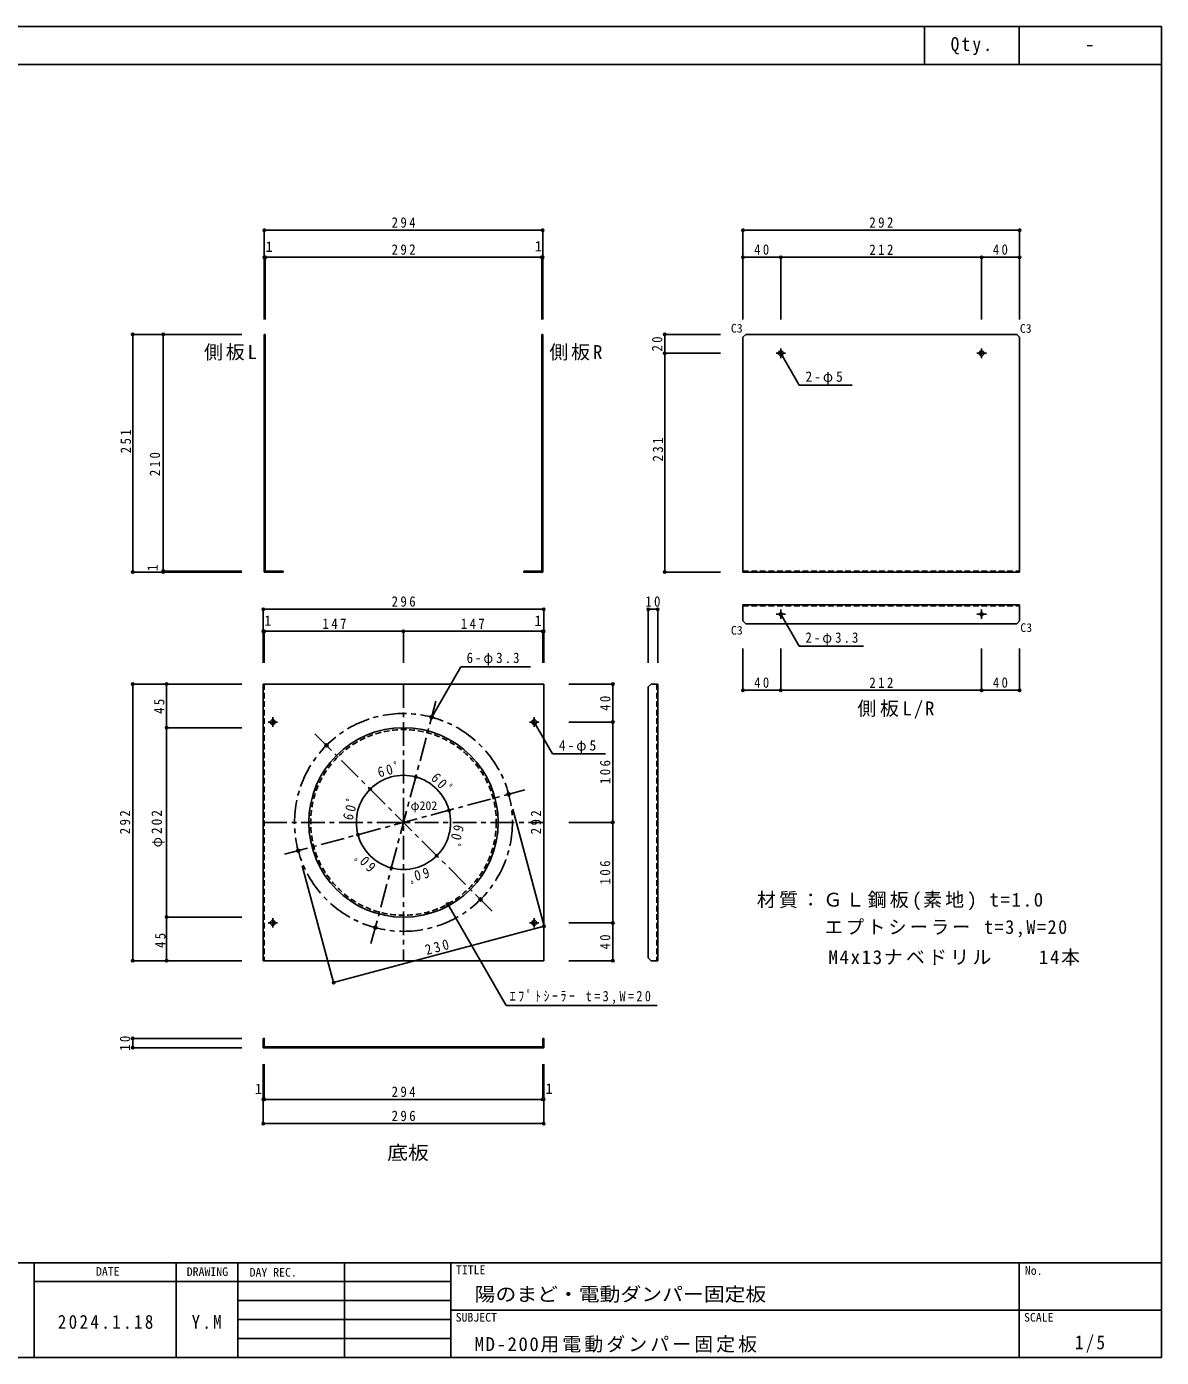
# Model space of a CAD drawing. Units: millimetres at full size, sheet at 1:5. Extents: x -2092 to 2028, y -605 to 800.
# Drawn here: x 830 to 2028, y -605 to 800 of the extents above; entities that cross this region are included whole.
import ezdxf
from ezdxf.enums import TextEntityAlignment as Align

# ---------------------------------------------------------------- set-up
doc = ezdxf.new("R2010")
doc.units = ezdxf.units.MM
doc.header["$LTSCALE"] = 5
doc.header["$PDMODE"] = 32
doc.header["$PDSIZE"] = 2.5
doc.linetypes.add('CHAIN1', pattern=[8, 5, -1, 1, -1])
doc.linetypes.add('DASHED1', pattern=[1.8, 1.2, -0.6])
doc.layers.add('0-0', color=7, linetype='Continuous')
doc.layers.add('F-0', color=2, linetype='Continuous')
doc.styles.add('ＭＳ ゴシック', font='')
doc.styles.get('ＭＳ ゴシック').set_extended_font_data('MS Gothic')

msp = doc.modelspace()

# ---------------------------------------------------------------- linework, layer by layer
at = {"layer": '0-0', "color": 4}
for p, q in [((1081.274, 584.83), (1375.274, 584.83)), ((1081.274, 584.83), (1081.274, 490.689)), ((1375.274, 584.83), (1375.274, 490.689)), ((1586.574, 584.83), (1878.574, 584.83)), ((1586.574, 584.83), (1586.574, 490.689)), ((1878.574, 584.83), (1878.574, 490.689)), ((1081.274, 556.265), (1082.274, 556.265)), ((1081.274, 556.265), (1081.274, 490.689)), ((1082.274, 556.265), (1082.274, 490.689)), ((1586.574, 556.265), (1626.574, 556.265)), ((1586.574, 556.265), (1586.574, 490.689)), ((1626.574, 556.265), (1626.574, 490.689)), ((942.427, 474.856), (1057.727, 474.856)), ((942.427, 474.856), (942.427, 223.856)), ((974.662, 474.856), (1057.727, 474.856)), ((974.662, 224.856), (974.662, 474.856)), ((1504.147, 474.856), (1504.147, 454.856)), ((1504.147, 474.856), (1562.986, 474.856)), ((1504.147, 454.856), (1562.986, 454.856)), ((1504.147, 454.856), (1504.147, 223.856)), ((1626.574, 454.856), (1645.94, 421.314)), ((1645.94, 421.314), (1701.771, 421.314)), ((974.662, 223.856), (974.662, 224.856)), ((974.662, 224.856), (1057.727, 224.856)), ((974.662, 224.856), (1057.727, 224.856)), ((942.427, 223.856), (1057.727, 223.856)), ((974.662, 223.856), (1057.727, 223.856)), ((1504.147, 223.856), (1562.986, 223.856)), ((1080.274, 184.673), (1080.274, 128.082)), ((1080.274, 184.673), (1376.274, 184.673)), ((1376.274, 184.673), (1376.274, 128.082)), ((1486.73, 184.673), (1496.73, 184.673)), ((1486.73, 184.673), (1486.73, 128.082)), ((1496.73, 184.673), (1496.73, 128.082)), ((1626.574, 179.357), (1645.94, 145.815)), ((1080.274, 161.365), (1081.274, 161.365)), ((1080.274, 161.365), (1080.274, 128.082)), ((1081.274, 161.365), (1081.274, 128.082)), ((1081.274, 161.365), (1228.274, 161.365)), ((1228.274, 161.365), (1228.274, 128.082)), ((1586.574, 99.091), (1586.574, 143.264)), ((1626.574, 99.091), (1626.574, 143.264)), ((1645.94, 145.815), (1713.92, 145.815)), ((1258.038, 70.616), (1288.786, 123.873)), ((1288.786, 123.873), (1362.407, 123.873)), ((942.427, 105.535), (942.427, -186.465)), ((942.427, 105.535), (1057.727, 105.535)), ((978.236, 105.535), (978.236, 59.535)), ((978.236, 105.535), (1057.727, 105.535)), ((1449.269, 105.535), (1402.803, 105.535)), ((1449.269, 105.535), (1449.269, 65.535)), ((1586.574, 99.091), (1626.574, 99.091)), ((978.236, 59.535), (1057.727, 59.535)), ((1366.274, 65.535), (1385.64, 31.993)), ((1449.269, 65.535), (1402.803, 65.535)), ((1449.269, 65.535), (1402.803, 65.535)), ((1449.269, 65.535), (1449.269, -40.465)), ((1385.64, 31.993), (1441.471, 31.993)), ((1376.707, -150.1), (1343.623, -26.625)), ((1449.269, -40.465), (1402.803, -40.465)), ((1154.545, -209.628), (1121.46, -86.153)), ((1274.971, -126.624), (1336.81, -233.732)), ((1154.545, -209.628), (1376.707, -150.1)), ((1449.269, -146.465), (1402.803, -146.465)), ((942.427, -186.465), (1057.727, -186.465)), ((1336.81, -233.732), (1495.98, -233.732)), ((942.427, -268.408), (942.427, -278.408)), ((942.427, -268.408), (1057.727, -268.408)), ((942.427, -278.408), (1057.727, -278.408)), ((1080.274, -332.913), (1080.274, -295.509)), ((1080.274, -358.37), (1080.274, -300.67)), ((1081.274, -332.913), (1081.274, -295.509)), ((1375.274, -332.913), (1375.274, -295.509)), ((1376.274, -332.913), (1376.274, -295.509)), ((1376.274, -358.37), (1376.274, -300.67)), ((1080.274, -332.913), (1081.274, -332.913)), ((1081.274, -332.913), (1375.274, -332.913)), ((1375.274, -332.913), (1376.274, -332.913)), ((1080.274, -358.37), (1376.274, -358.37))]:
    msp.add_line(p, q, dxfattribs=at)
at = {"layer": '0-0'}
for p, q in [((1081.274, 474.856), (1082.274, 474.856)), ((1081.274, 474.856), (1081.274, 223.856)), ((1082.274, 474.856), (1082.274, 224.856)), ((1374.274, 474.856), (1375.274, 474.856)), ((1374.274, 474.856), (1374.274, 224.856)), ((1375.274, 474.856), (1375.274, 223.856)), ((1586.574, 471.856), (1589.574, 474.856)), ((1586.574, 471.856), (1586.574, 223.856)), ((1875.574, 474.856), (1589.574, 474.856)), ((1875.574, 474.856), (1878.574, 471.856)), ((1878.574, 471.856), (1878.574, 223.856)), ((1082.274, 224.856), (1101.274, 224.856)), ((1101.274, 224.856), (1101.274, 223.856)), ((1355.274, 224.856), (1374.274, 224.856)), ((1081.274, 223.856), (1101.274, 223.856)), ((1586.574, 223.856), (1878.574, 223.856)), ((1586.574, 189.357), (1878.574, 189.357)), ((1878.574, 189.357), (1878.574, 172.357)), ((1080.274, 105.535), (1080.274, -186.465)), ((1080.274, 105.535), (1376.274, 105.535)), ((1376.274, 105.535), (1376.274, -186.465)), ((1489.73, 105.535), (1486.73, 102.535)), ((1486.73, -183.465), (1486.73, 102.535)), ((1489.73, 105.535), (1496.73, 105.535)), ((1496.73, 105.535), (1496.73, -186.465)), ((1080.274, -186.465), (1376.274, -186.465)), ((1489.73, -186.465), (1486.73, -183.465)), ((1489.73, -186.465), (1496.73, -186.465)), ((1080.274, -268.408), (1080.274, -278.408)), ((1080.274, -278.408), (1376.274, -278.408)), ((1375.274, -268.408), (1375.274, -277.408))]:
    msp.add_line(p, q, dxfattribs=at)
at = {"layer": '0-0', "color": 4, "linetype": 'CHAIN1'}
for p, q in [((1621.574, 454.856), (1631.574, 454.856)), ((1626.574, 459.856), (1626.574, 449.856)), ((1833.574, 454.856), (1843.574, 454.856)), ((1838.574, 459.856), (1838.574, 449.856)), ((1626.574, 184.357), (1626.574, 174.357)), ((1838.574, 184.357), (1838.574, 174.357)), ((1621.574, 179.357), (1631.574, 179.357)), ((1833.574, 179.357), (1843.574, 179.357)), ((1228.274, 105.535), (1228.274, -186.465)), ((1193.981, -168.45), (1262.568, 87.52)), ((1090.274, 70.535), (1090.274, 60.535)), ((1366.274, 70.535), (1366.274, 60.535)), ((1085.274, 65.535), (1095.274, 65.535)), ((1361.274, 65.535), (1371.274, 65.535)), ((1321.966, -134.157), (1134.583, 53.227)), ((1102.704, -74.112), (1356.259, -6.172)), ((1080.274, -40.465), (1376.274, -40.465)), ((1085.274, -146.465), (1095.274, -146.465)), ((1090.274, -141.465), (1090.274, -151.465)), ((1361.274, -146.465), (1371.274, -146.465)), ((1366.274, -141.465), (1366.274, -151.465))]:
    msp.add_line(p, q, dxfattribs=at)
at = {"layer": '0-0', "linetype": 'DASHED1'}
for p, q in [((1586.574, 224.856), (1878.574, 224.856)), ((1586.574, 188.357), (1878.574, 188.357)), ((1081.274, 105.535), (1081.274, -186.465)), ((1495.73, 105.535), (1495.73, -186.465))]:
    msp.add_line(p, q, dxfattribs=at)
at = {"layer": '0-0', "color": 4}
for points in [[(1082.274, 556.265), (1374.274, 556.265), (1374.274, 490.689)], [(1374.274, 556.265), (1375.274, 556.265), (1375.274, 490.689)], [(1626.574, 556.265), (1838.574, 556.265), (1838.574, 490.689)], [(1838.574, 556.265), (1878.574, 556.265), (1878.574, 490.689)], [(1228.274, 161.365), (1375.274, 161.365), (1375.274, 128.082)], [(1375.274, 161.365), (1376.274, 161.365), (1376.274, 128.082)], [(1626.574, 99.091), (1838.574, 99.091), (1838.574, 143.264)], [(1838.574, 99.091), (1878.574, 99.091), (1878.574, 143.264)], [(978.236, 59.535), (978.236, -140.465), (1057.727, -140.465)], [(1449.269, -40.465), (1449.269, -146.465), (1402.803, -146.465)], [(978.236, -140.465), (978.236, -186.465), (1057.727, -186.465)], [(1449.269, -146.465), (1449.269, -186.465), (1402.803, -186.465)]]:
    msp.add_lwpolyline(points, dxfattribs=at)
at = {"layer": '0-0'}
for points in [[(1355.274, 224.856), (1355.274, 223.856), (1375.274, 223.856)], [(1586.574, 189.357), (1586.574, 172.357), (1589.574, 169.357), (1875.574, 169.357), (1878.574, 172.357)], [(1080.274, -268.408), (1081.274, -268.408), (1081.274, -277.408), (1375.274, -277.408)], [(1375.274, -268.408), (1376.274, -268.408), (1376.274, -278.408)]]:
    msp.add_lwpolyline(points, dxfattribs=at)
for centre, radius in [((1626.574, 454.856), 2.5), ((1838.574, 454.856), 2.5), ((1626.574, 179.357), 1.65), ((1838.574, 179.357), 1.65), ((1258.038, 70.616), 1.65), ((1090.274, 65.535), 2.5), ((1228.274, -40.465), 100), ((1366.274, 65.535), 2.5), ((1146.957, 40.852), 1.65), ((1339.356, -10.701), 1.65), ((1117.193, -70.229), 1.65), ((1309.592, -121.782), 1.65), ((1090.274, -146.465), 2.5), ((1198.51, -151.547), 1.65), ((1366.274, -146.465), 2.5)]:
    msp.add_circle(centre, radius, dxfattribs=at)
at = {"layer": '0-0', "color": 4, "linetype": 'CHAIN1'}
msp.add_circle((1228.274, -40.465), 115, dxfattribs=at)
at = {"layer": '0-0', "linetype": 'DASHED1'}
msp.add_circle((1228.274, -40.465), 98, dxfattribs=at)
at = {"layer": '0-0', "color": 4}
for start, end in [(75, 135), (15, 75), (135, 195), (315, 15), (195, 255), (255, 315)]:
    msp.add_arc((1228.274, -40.465), 49.734, start, end, dxfattribs=at)
at = {"layer": '0-0', "color": 5}
for p in [(1081.274, 584.83), (1375.274, 584.83), (1586.574, 584.83), (1878.574, 584.83), (1081.274, 556.265), (1082.274, 556.265), (1374.274, 556.265), (1375.274, 556.265), (1586.574, 556.265), (1626.574, 556.265), (1838.574, 556.265), (1878.574, 556.265), (942.427, 474.856), (974.662, 474.856), (1504.147, 474.856), (1504.147, 454.856), (942.427, 223.856), (974.662, 224.856), (974.662, 223.856), (1504.147, 223.856), (1080.274, 184.673), (1376.274, 184.673), (1486.73, 184.673), (1496.73, 184.673), (1080.274, 161.365), (1081.274, 161.365), (1228.274, 161.365), (1375.274, 161.365), (1376.274, 161.365), (942.427, 105.535), (978.236, 105.535), (1449.269, 105.535), (1586.574, 99.091), (1626.574, 99.091), (1838.574, 99.091), (1878.574, 99.091), (978.236, 59.535), (1449.269, 65.535), (1449.269, -40.465), (1274.971, -126.624), (978.236, -140.465), (1376.707, -150.1), (1449.269, -146.465), (942.427, -186.465), (978.236, -186.465), (1449.269, -186.465), (1154.545, -209.628), (942.427, -268.408), (942.427, -278.408), (1080.274, -332.913), (1081.274, -332.913), (1375.274, -332.913), (1376.274, -332.913), (1080.274, -358.37), (1376.274, -358.37)]:
    msp.add_point(p, dxfattribs=at)
at = {"layer": '0-0', "color": 4}
for p in [(974.662, 224.856), (1241.146, 7.575), (1193.107, -5.298), (1276.314, -27.593), (1180.235, -53.337), (1263.442, -75.633), (1215.402, -88.505)]:
    msp.add_point(p, dxfattribs=at)
at = {"layer": 'F-0', "color": 5}
for p, q in [((1778.336, 799.75), (1778.336, 759.75)), ((1878.336, 799.75), (1878.336, 759.75)), ((2028.336, 799.75), (2028.336, -605.25)), ((8.336, 759.75), (2028.336, 759.75)), ((8.336, -505.25), (2028.336, -505.25)), ((2028.336, -605.25), (8.336, -605.25))]:
    msp.add_line(p, q, dxfattribs=at)
at = {"layer": 'F-0'}
for p, q in [((838.336, -605.25), (838.336, -505.25)), ((838.336, -605.25), (838.336, -505.25)), ((988.336, -505.25), (988.336, -605.25)), ((1053.336, -605.25), (1053.336, -505.25)), ((1278.336, -505.25), (1278.336, -605.25)), ((1878.336, -505.25), (1878.336, -605.25)), ((838.336, -525.25), (1053.336, -525.25)), ((1053.336, -525.25), (1278.336, -525.25)), ((1053.336, -545.25), (1278.336, -545.25)), ((1278.336, -555.25), (2028.336, -555.25)), ((1053.336, -565.25), (1278.336, -565.25)), ((1053.336, -585.25), (1278.336, -585.25))]:
    msp.add_line(p, q, dxfattribs=at)
at = {"layer": 'F-0', "color": 7}
for p, q in [((1053.336, -505.25), (1053.336, -605.25)), ((1165.836, -505.25), (1165.836, -605.25))]:
    msp.add_line(p, q, dxfattribs=at)
at = {"layer": 'F-0', "color": 5}
msp.add_lwpolyline([(8.336, -605.25), (8.336, 799.75), (2028.336, 799.75)], dxfattribs=at)

# ---------------------------------------------------------------- texts
at = {"layer": '0-0', "style": 'ＭＳ ゴシック'}
for p in [(1082.606, 558.64), (1366.898, 559.072), (1081.389, 163.816), (1366.507, 163.689), (1071.352, -330.462), (1378.196, -330.327)]:
    msp.add_text('1', height=11, dxfattribs=at).set_placement(p, align=Align.BOTTOM_LEFT)
at = {"layer": '0-0', "color": 4, "style": 'ＭＳ ゴシック'}
for s, p in [('C3', (1573.876, 473.946)), ('C3', (1878.881, 473.766)), ('C3', (1879.397, 157.873)), ('C3', (1573.898, 155.071)), ('φ202', (1235.775, -30.008))]:
    msp.add_text(s, height=9.164, dxfattribs=at).set_placement(p, align=Align.BOTTOM_LEFT)
at = {"layer": '0-0', "style": 'ＭＳ ゴシック'}
msp.add_text('1', height=11, rotation=90, dxfattribs=at).set_placement((972.146, 224.707), align=Align.BOTTOM_LEFT)
at = {"layer": '0-0', "style": 'ＭＳ ゴシック', "width": 1.1}
msp.add_text('底板', height=14.66, dxfattribs=at).set_placement((1211.074, -400.83), align=Align.BOTTOM_LEFT)
at = {"layer": '0-0', "attachment_point": 7, "style": 'ＭＳ ゴシック'}
for s, insert, char_height in [('\\T1.38;\\W0.9;294', (1215.774, 587.33), 11), ('\\T1.38;\\W0.9;292', (1720.074, 587.33), 11), ('\\T1.38;\\W0.9;292', (1215.774, 558.765), 11), ('\\T1.36;\\W0.9;40', (1598.449, 558.765), 11), ('\\T1.38;\\W0.9;212', (1720.074, 558.765), 11), ('\\T1.36;\\W0.9;40', (1850.449, 558.765), 11), ('\\T1.15;側板L', (1017.713, 447.212), 14.66), ('\\T1.15;側板R', (1382.253, 447.212), 14.66), ('\\T1.29;\\W0.95;2-φ5', (1652.652, 421.784), 11), ('\\T1.38;\\W0.9;296', (1215.774, 187.173), 11), ('\\T1.36;\\W0.9;10', (1483.605, 187.173), 11), ('\\T1.38;\\W0.9;147', (1142.774, 163.865), 11), ('\\T1.38;\\W0.9;147', (1288.774, 163.865), 11), ('\\T1.32;\\W0.9;2-φ3.3', (1652.652, 146.285), 11), ('\\T1.32;\\W0.9;6-φ3.3', (1294.913, 124.898), 11), ('\\T1.36;\\W0.9;40', (1598.449, 101.591), 11), ('\\T1.38;\\W0.9;212', (1720.074, 101.591), 11), ('\\T1.36;\\W0.9;40', (1850.449, 101.591), 11), ('\\T1.19;側板L/R', (1707.437, 69.028), 14.66), ('\\T1.29;\\W0.95;4-φ5', (1392.352, 32.463), 11), ('\\T1.17;材質：ＧＬ鋼板(素地)\\~t=1.0', (1601.311, -133.261), 14.66), ('\\T1.18;\\W0.95;エプトシーラー\\~t=3,W=20', (1673.05, -161.964), 14.66), ('\\T1.17;M4x13ナベドリル\u3000\u300014本', (1676.914, -191.608), 14.66), ('\\T1.4;\\W0.85;ｴﾌﾟﾄｼｰﾗｰ\\~t=3,W=20', (1340.402, -232.123), 11), ('\\T1.38;\\W0.9;294', (1215.774, -330.413), 11), ('\\T1.38;\\W0.9;296', (1215.774, -355.87), 11)]:
    msp.add_mtext(s, dxfattribs=dict(at, insert=insert, char_height=char_height))
at = {"layer": '0-0', "char_height": 11, "attachment_point": 7, "style": 'ＭＳ ゴシック'}
for s, insert, rotation in [('\\T1.36;\\W0.9;20', (1501.647, 456.731), 90), ('\\T1.38;\\W0.9;251', (940.724, 349.3), 90), ('\\T1.38;\\W0.9;231', (1502.475, 340.613), 90), ('\\T1.38;\\W0.9;210', (971.447, 325.185), 90), ('\\T1.36;\\W0.9;45', (976.008, 74.141), 90), ('\\T1.36;\\W0.9;40', (1446.769, 77.41), 90), ('\\T1.37;\\W0.9;60ﾟ', (1202.681, 6.754), 15), ('\\T1.38;\\W0.9;106', (1446.769, 0.035), 90), ('\\T1.37;\\W0.9;60ﾟ', (1256.371, 5.309), 315), ('\\T1.29;\\W0.95;φ202', (976.205, -66.716), 90), ('\\T1.37;\\W0.9;60ﾟ', (1174.584, -39.02), 75), ('\\T1.38;\\W0.9;292', (939.927, -52.965), 90), ('\\T1.38;\\W0.9;292', (1373.774, -52.965), 90), ('\\T1.37;\\W0.9;60ﾟ', (1281.964, -41.91), 255), ('\\T1.38;\\W0.9;60ﾟ', (1200.178, -86.239), 135), ('\\T1.38;\\W0.9;106', (1446.769, -105.965), 90), ('\\T1.37;\\W0.9;60ﾟ', (1253.868, -87.684), 195), ('\\T1.36;\\W0.9;45', (977.176, -172.998), 90), ('\\T1.38;\\W0.9;230', (1252.905, -180.684), 15), ('\\T1.36;\\W0.9;40', (1446.769, -174.59), 90), ('\\T1.36;\\W0.9;10', (939.927, -281.533), 90)]:
    msp.add_mtext(s, dxfattribs=dict(at, insert=insert, rotation=rotation))
at = {"layer": 'F-0', "color": 7, "style": 'ＭＳ ゴシック'}
msp.add_text('-', height=14.66, dxfattribs=at).set_placement((1947.836, 769.75), align=Align.BOTTOM_LEFT)
at = {"layer": 'F-0', "color": 4, "style": 'ＭＳ ゴシック'}
for s, p in [('DATE', (903.673, -521.814)), ('DRAWING', (999.491, -522.089)), ('DAY REC.', (1065.836, -522.75)), ('TITLE', (1283.597, -520.147)), ('No.', (1884.222, -520.831)), ('SUBJECT', (1283.336, -570.25)), ('SCALE', (1883.336, -570.25))]:
    msp.add_text(s, height=9.164, dxfattribs=at).set_placement(p, align=Align.BOTTOM_LEFT)
at = {"layer": 'F-0', "color": 7, "style": 'ＭＳ ゴシック', "width": 1.1}
msp.add_text('陽のまど・電動ダンパー固定板', height=14.66, dxfattribs=at).set_placement((1303.336, -550.25), align=Align.BOTTOM_LEFT)
at = {"layer": 'F-0', "color": 7, "char_height": 14.66, "attachment_point": 7, "style": 'ＭＳ ゴシック'}
for s, insert in [('\\T1.28;\\W0.9;Qty.', (1805.961, 769.75)), ('\\T1.28;\\W0.9;Qty.', (1805.961, 769.75)), ('\\T1.28;\\W0.9;2024.1.18', (863.336, -575.25)), ('\\T1.27;\\W0.9;Y.M', (1004.586, -575.25)), ('\\T1.16;MD-200用電動ダンパー固定板', (1303.336, -600.25)), ('\\T1.27;\\W0.9;1/5', (1937.086, -600.25))]:
    msp.add_mtext(s, dxfattribs=dict(at, insert=insert))

doc.saveas('drawing.dxf')
